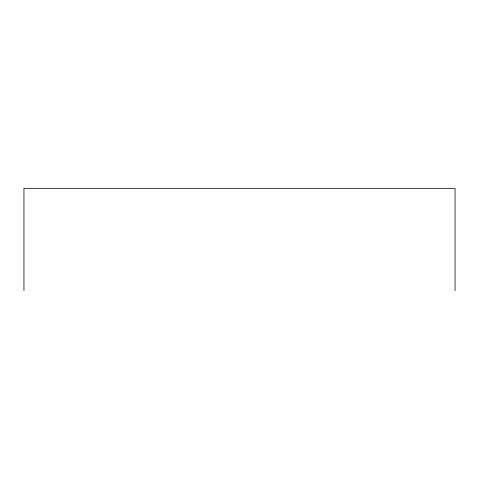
<?xml version="1.0" encoding="UTF-8"?>
<svg xmlns="http://www.w3.org/2000/svg" width="479" height="479" viewBox="0 0 479 479"><rect width="100%" height="100%" fill="white"/><g stroke="black" fill="none" stroke-linecap="round" stroke-linejoin="round"><path stroke-width="0.72" d="M455.05 290.681L455.05 188.319L23.95 188.319L23.95 290.681"/></g></svg>
